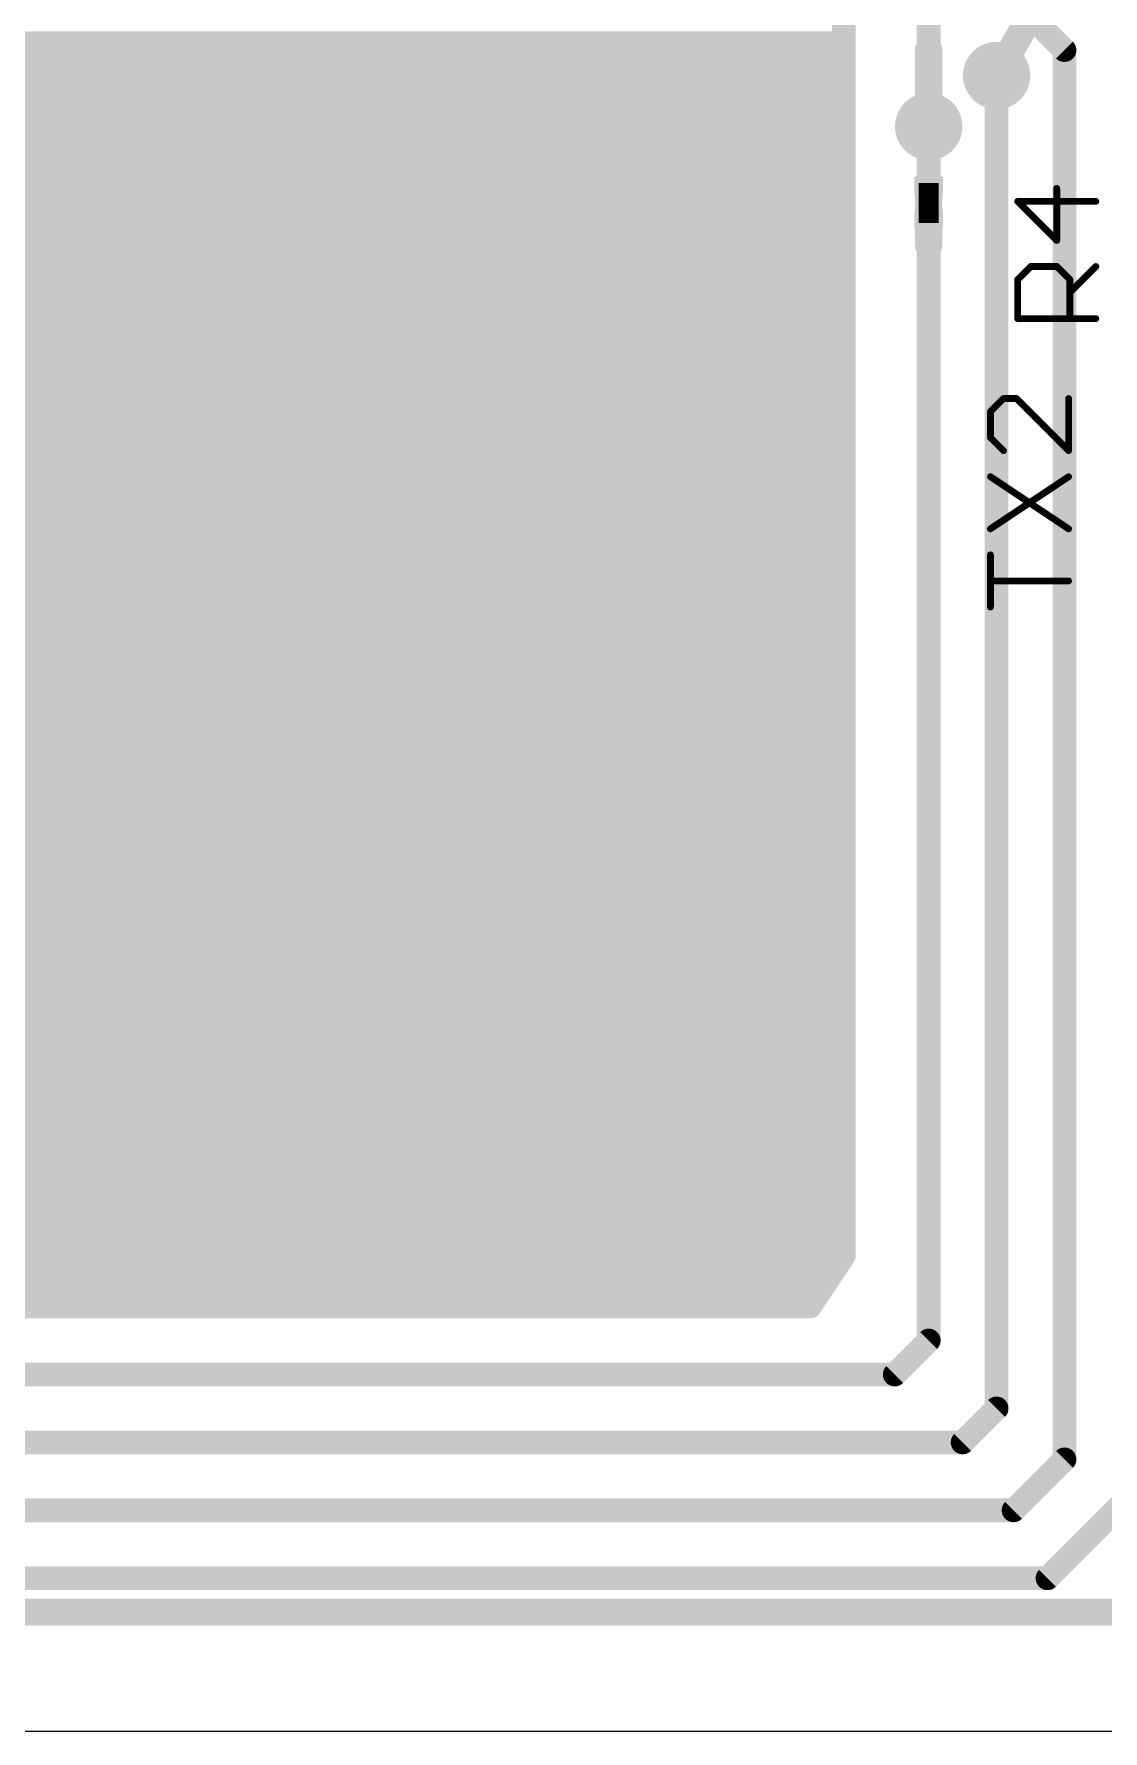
# Model space of a CAD drawing. Extents: x -60 to 60, y 0 to 50.
# Drawn here: x -8.11 to 7.89, y 0 to 25.39 of the extents above; entities that cross this region are included whole.
import ezdxf

# ---------------------------------------------------------------- set-up
doc = ezdxf.new("R2010")
doc.units = 0
for name, color, linetype in [('1', 12, 'CONTINUOUS'), ('16', 132, 'CONTINUOUS'), ('18', 110, 'CONTINUOUS'), ('20', 53, 'CONTINUOUS'), ('21', 53, 'CONTINUOUS'), ('23', 53, 'CONTINUOUS'), ('42', 132, 'CONTINUOUS'), ('51', 253, 'CONTINUOUS')]:
    doc.layers.add(name, color=color, linetype=linetype)

# ---------------------------------------------------------------- blocks, each defined once
blk = doc.blocks.new('RECT')
blk.add_solid([(-0.5, -0.5), (0.5, -0.5), (-0.5, 0.5), (0.5, 0.5)])
blk = doc.blocks.new('ROUNDV')
at = {"const_width": 0.5}
blk.add_lwpolyline([(0, -0.25, 1), (0, 0.25, 1), (0, -0.25)], format="xyb", dxfattribs=at)

msp = doc.modelspace()

# ---------------------------------------------------------------- linework, layer by layer
at = {"layer": '1'}
for points, const_width in [([(5.278, 24.003), (5.278, 29.846)], 0.3556), ([(6.294, 26.162), (7.31, 25.146)], 0.3556), ([(7.31, 25.146), (7.31, 4.064)], 0.3556), ([(6.294, 24.765), (6.294, 4.826)], 0.3556), ([(5.278, 23.115), (5.278, 24.003)], 0.3556), ([(5.278, 22.225), (5.278, 23.115)], 0.4064), ([(5.278, 5.842), (5.278, 22.605)], 0.3556), ([(4.77, 5.334), (5.278, 5.842)], 0.3556), ([(-45.776, 5.334), (4.77, 5.334)], 0.3556), ([(6.294, 4.826), (5.786, 4.318)], 0.3556), ([(5.786, 4.318), (-46.792, 4.318)], 0.3556), ([(7.31, 4.064), (6.548, 3.302)], 0.3556), ([(7.056, 2.286), (8.334, 3.564)], 0.3556), ([(6.548, 3.302), (-47.554, 3.302)], 0.3556), ([(-48.062, 2.286), (7.056, 2.286)], 0.3556)]:
    msp.add_lwpolyline(points, dxfattribs=dict(at, const_width=const_width))
for points, const_width in [([(7.3989, 25.146, 1), (7.2211, 25.146)], 0.1778), ([(7.2471, 25.0831, 1), (7.3729, 25.2089)], 0.1778), ([(6.3829, 24.765, 1), (6.2051, 24.765)], 0.1778), ([(5.3669, 24.003, 1), (5.1891, 24.003)], 0.1778), ([(5.1891, 24.003, 1), (5.3669, 24.003)], 0.1778), ([(5.3796, 23.115, 1), (5.1764, 23.115)], 0.2032), ([(5.1891, 23.115, 1), (5.3669, 23.115)], 0.1778), ([(5.3669, 22.605, 1), (5.1891, 22.605)], 0.1778), ([(5.1764, 22.225, 1), (5.3796, 22.225)], 0.2032), ([(5.1891, 5.842, 1), (5.3669, 5.842)], 0.1778), ([(5.3409, 5.7791, 1), (5.2151, 5.9049)], 0.1778), ([(4.7071, 5.3969, 1), (4.8329, 5.2711)], 0.1778), ([(4.77, 5.2451, 1), (4.77, 5.4229)], 0.1778), ([(6.2051, 4.826, 1), (6.3829, 4.826)], 0.1778), ([(6.3569, 4.7631, 1), (6.2311, 4.8889)], 0.1778), ([(5.7231, 4.3809, 1), (5.8489, 4.2551)], 0.1778), ([(5.786, 4.2291, 1), (5.786, 4.4069)], 0.1778), ([(7.2211, 4.064, 1), (7.3989, 4.064)], 0.1778), ([(7.3729, 4.0011, 1), (7.2471, 4.1269)], 0.1778), ([(6.4851, 3.3649, 1), (6.6109, 3.2391)], 0.1778), ([(6.548, 3.2131, 1), (6.548, 3.3909)], 0.1778), ([(6.9931, 2.3489, 1), (7.1189, 2.2231)], 0.1778), ([(7.056, 2.1971, 1), (7.056, 2.3749)], 0.1778)]:
    msp.add_lwpolyline(points, format="xyb", dxfattribs=dict(at, const_width=const_width))
at = {"layer": '16', "const_width": 0.4064}
for points in [[(7.31, 26.543), (6.294, 24.765)], [(5.278, 24.003), (5.278, 25.146)], [(-50.094, 1.778), (58.618, 1.778)]]:
    msp.add_lwpolyline(points, dxfattribs=at)
at = {"layer": '16', "const_width": 0.2032}
for points in [[(5.3796, 25.146, 1), (5.1764, 25.146)], [(6.2058, 24.8154, 1), (6.3822, 24.7146)], [(5.1764, 24.003, 1), (5.3796, 24.003)]]:
    msp.add_lwpolyline(points, format="xyb", dxfattribs=at)
at = {"layer": '20'}
msp.add_line((-57, 0), (57, 0), dxfattribs=at)
at = {"layer": '21', "const_width": 0.1016}
for points in [[(7.1945, 22.2982), (7.1945, 23.0778)], [(7.7792, 22.8829), (6.6098, 22.8829)], [(6.6098, 22.8829), (7.1945, 22.2982)], [(6.6098, 21.7135), (6.8047, 21.9084)], [(6.8047, 21.9084), (7.1945, 21.9084)], [(7.1945, 21.9084), (7.3894, 21.7135)], [(7.3894, 21.5186), (7.7792, 21.9084)], [(6.6098, 21.1288), (6.6098, 21.7135)], [(7.3894, 21.7135), (7.3894, 21.1288)], [(7.7792, 21.1288), (6.6098, 21.1288)], [(6.3967, 19.9332), (6.2018, 19.7383)], [(6.5916, 19.9332), (6.3967, 19.9332)], [(7.3712, 19.1536), (6.5916, 19.9332)], [(7.3712, 19.9332), (7.3712, 19.1536)], [(6.2018, 19.7383), (6.2018, 19.3485)], [(6.2018, 19.3485), (6.3967, 19.1536)], [(6.2018, 17.9842), (7.3712, 18.7638)], [(6.2018, 18.7638), (7.3712, 17.9842)], [(6.2018, 16.8148), (6.2018, 17.5944)], [(7.3712, 17.2046), (6.2018, 17.2046)]]:
    msp.add_lwpolyline(points, dxfattribs=at)
at = {"layer": '21', "const_width": 0.0508}
for points in [[(7.2199, 23.0778, 1), (7.1691, 23.0778)], [(6.6278, 22.9009, 1), (6.5918, 22.8649)], [(6.6098, 22.9083, 1), (6.6098, 22.8575)], [(7.7792, 22.8575, 1), (7.7792, 22.9083)], [(7.1765, 22.2802, 1), (7.2125, 22.3162)], [(7.1691, 22.2982, 1), (7.2199, 22.2982)], [(6.8047, 21.9338, 1), (6.8047, 21.883)], [(6.8227, 21.8904, 1), (6.7867, 21.9264)], [(7.2125, 21.9264, 1), (7.1765, 21.8904)], [(7.1945, 21.883, 1), (7.1945, 21.9338)], [(7.7972, 21.8904, 1), (7.7612, 21.9264)], [(6.5918, 21.7315, 1), (6.6278, 21.6955)], [(6.6352, 21.7135, 1), (6.5844, 21.7135)], [(7.4148, 21.7135, 1), (7.364, 21.7135)], [(7.3714, 21.6955, 1), (7.4074, 21.7315)], [(7.3714, 21.5366, 1), (7.4074, 21.5006)], [(6.6098, 21.1542, 1), (6.6098, 21.1034)], [(6.5844, 21.1288, 1), (6.6352, 21.1288)], [(7.364, 21.1288, 1), (7.4148, 21.1288)], [(7.7792, 21.1034, 1), (7.7792, 21.1542)], [(6.3967, 19.9586, 1), (6.3967, 19.9078)], [(6.4147, 19.9152, 1), (6.3787, 19.9512)], [(6.6096, 19.9512, 1), (6.5736, 19.9152)], [(6.5916, 19.9078, 1), (6.5916, 19.9586)], [(7.3966, 19.9332, 1), (7.3458, 19.9332)], [(6.1838, 19.7563, 1), (6.2198, 19.7203)], [(6.2272, 19.7383, 1), (6.1764, 19.7383)], [(6.2198, 19.3665, 1), (6.1838, 19.3305)], [(6.1764, 19.3485, 1), (6.2272, 19.3485)], [(6.3787, 19.1356, 1), (6.4147, 19.1716)], [(7.3458, 19.1536, 1), (7.3966, 19.1536)], [(7.3532, 19.1356, 1), (7.3892, 19.1716)], [(6.2159, 18.7849, 1), (6.1877, 18.7427)], [(7.3853, 18.7427, 1), (7.3571, 18.7849)], [(6.1877, 18.0053, 1), (6.2159, 17.9631)], [(7.3571, 17.9631, 1), (7.3853, 18.0053)], [(6.2272, 17.5944, 1), (6.1764, 17.5944)], [(6.2018, 17.23, 1), (6.2018, 17.1792)], [(7.3712, 17.1792, 1), (7.3712, 17.23)], [(6.1764, 16.8148, 1), (6.2272, 16.8148)]]:
    msp.add_lwpolyline(points, format="xyb", dxfattribs=at)
at = {"layer": '23'}
msp.add_point((5.278, 22.86), dxfattribs=at)
at = {"layer": '42', "const_width": 0.3556}
for points in [[(4.008, 43.688), (4.008, 7.112)], [(-45.268, 25.2476), (4.008, 25.2476)], [(-45.268, 24.892), (4.008, 24.892)], [(-45.268, 24.5364), (4.008, 24.5364)], [(-45.268, 24.1808), (4.008, 24.1808)], [(-45.268, 23.8252), (4.008, 23.8252)], [(-45.268, 23.4696), (4.008, 23.4696)], [(-45.268, 23.114), (4.008, 23.114)], [(-45.268, 22.7584), (4.008, 22.7584)], [(-45.268, 22.4028), (4.008, 22.4028)], [(-45.268, 22.0472), (4.008, 22.0472)], [(-45.268, 21.6916), (4.008, 21.6916)], [(-45.268, 21.336), (4.008, 21.336)], [(-45.268, 20.9804), (4.008, 20.9804)], [(-45.268, 20.6248), (4.008, 20.6248)], [(-45.268, 20.2692), (4.008, 20.2692)], [(-45.268, 19.9136), (4.008, 19.9136)], [(-45.268, 19.558), (4.008, 19.558)], [(-45.268, 19.2024), (4.008, 19.2024)], [(-45.268, 18.8468), (4.008, 18.8468)], [(-45.268, 18.4912), (4.008, 18.4912)], [(-45.268, 18.1356), (4.008, 18.1356)], [(-45.268, 17.78), (4.008, 17.78)], [(-45.268, 17.4244), (4.008, 17.4244)], [(-45.268, 17.0688), (4.008, 17.0688)], [(-45.268, 16.7132), (4.008, 16.7132)], [(-45.268, 16.3576), (4.008, 16.3576)], [(-45.268, 16.002), (4.008, 16.002)], [(-45.268, 15.6464), (4.008, 15.6464)], [(-45.268, 15.2908), (4.008, 15.2908)], [(-45.268, 14.9352), (4.008, 14.9352)], [(-45.268, 14.5796), (4.008, 14.5796)], [(-45.268, 14.224), (4.008, 14.224)], [(-45.268, 13.8684), (4.008, 13.8684)], [(-45.268, 13.5128), (4.008, 13.5128)], [(-45.268, 13.1572), (4.008, 13.1572)], [(-45.268, 12.8016), (4.008, 12.8016)], [(-45.268, 12.446), (4.008, 12.446)], [(-45.268, 12.0904), (4.008, 12.0904)], [(-45.268, 11.7348), (4.008, 11.7348)], [(-45.268, 11.3792), (4.008, 11.3792)], [(-45.268, 11.0236), (4.008, 11.0236)], [(-45.268, 10.668), (4.008, 10.668)], [(-45.268, 10.3124), (4.008, 10.3124)], [(-45.268, 9.9568), (4.008, 9.9568)], [(-45.268, 9.6012), (4.008, 9.6012)], [(-45.268, 9.2456), (4.008, 9.2456)], [(-45.268, 8.89), (4.008, 8.89)], [(-45.268, 8.5344), (4.008, 8.5344)], [(-45.268, 8.1788), (4.008, 8.1788)], [(-45.268, 7.8232), (4.008, 7.8232)], [(-45.268, 7.4676), (4.008, 7.4676)], [(-45.268, 7.112), (4.008, 7.112)], [(4.008, 7.112), (3.5, 6.35)], [(-45.1664, 6.7564), (3.7709, 6.7564)], [(-44.8108, 6.4008), (3.5339, 6.4008)], [(3.5, 6.35), (-44.76, 6.35)]]:
    msp.add_lwpolyline(points, dxfattribs=at)
at = {"layer": '42', "const_width": 0.1778}
for points in [[(4.008, 25.1587, 1), (4.008, 25.3365)], [(4.008, 24.8031, 1), (4.008, 24.9809)], [(4.008, 24.4475, 1), (4.008, 24.6253)], [(4.008, 24.0919, 1), (4.008, 24.2697)], [(4.008, 23.7363, 1), (4.008, 23.9141)], [(4.008, 23.3807, 1), (4.008, 23.5585)], [(4.008, 23.0251, 1), (4.008, 23.2029)], [(4.008, 22.6695, 1), (4.008, 22.8473)], [(4.008, 22.3139, 1), (4.008, 22.4917)], [(4.008, 21.9583, 1), (4.008, 22.1361)], [(4.008, 21.6027, 1), (4.008, 21.7805)], [(4.008, 21.2471, 1), (4.008, 21.4249)], [(4.008, 20.8915, 1), (4.008, 21.0693)], [(4.008, 20.5359, 1), (4.008, 20.7137)], [(4.008, 20.1803, 1), (4.008, 20.3581)], [(4.008, 19.8247, 1), (4.008, 20.0025)], [(4.008, 19.4691, 1), (4.008, 19.6469)], [(4.008, 19.1135, 1), (4.008, 19.2913)], [(4.008, 18.7579, 1), (4.008, 18.9357)], [(4.008, 18.4023, 1), (4.008, 18.5801)], [(4.008, 18.0467, 1), (4.008, 18.2245)], [(4.008, 17.6911, 1), (4.008, 17.8689)], [(4.008, 17.3355, 1), (4.008, 17.5133)], [(4.008, 16.9799, 1), (4.008, 17.1577)], [(4.008, 16.6243, 1), (4.008, 16.8021)], [(4.008, 16.2687, 1), (4.008, 16.4465)], [(4.008, 15.9131, 1), (4.008, 16.0909)], [(4.008, 15.5575, 1), (4.008, 15.7353)], [(4.008, 15.2019, 1), (4.008, 15.3797)], [(4.008, 14.8463, 1), (4.008, 15.0241)], [(4.008, 14.4907, 1), (4.008, 14.6685)], [(4.008, 14.1351, 1), (4.008, 14.3129)], [(4.008, 13.7795, 1), (4.008, 13.9573)], [(4.008, 13.4239, 1), (4.008, 13.6017)], [(4.008, 13.0683, 1), (4.008, 13.2461)], [(4.008, 12.7127, 1), (4.008, 12.8905)], [(4.008, 12.3571, 1), (4.008, 12.5349)], [(4.008, 12.0015, 1), (4.008, 12.1793)], [(4.008, 11.6459, 1), (4.008, 11.8237)], [(4.008, 11.2903, 1), (4.008, 11.4681)], [(4.008, 10.9347, 1), (4.008, 11.1125)], [(4.008, 10.5791, 1), (4.008, 10.7569)], [(4.008, 10.2235, 1), (4.008, 10.4013)], [(4.008, 9.8679, 1), (4.008, 10.0457)], [(4.008, 9.5123, 1), (4.008, 9.6901)], [(4.008, 9.1567, 1), (4.008, 9.3345)], [(4.008, 8.8011, 1), (4.008, 8.9789)], [(4.008, 8.4455, 1), (4.008, 8.6233)], [(4.008, 8.0899, 1), (4.008, 8.2677)], [(4.008, 7.7343, 1), (4.008, 7.9121)], [(4.008, 7.3787, 1), (4.008, 7.5565)], [(3.9191, 7.112, 1), (4.0969, 7.112)], [(4.082, 7.0627, 1), (3.934, 7.1613)], [(4.008, 7.0231, 1), (4.008, 7.2009)], [(3.7709, 6.6675, 1), (3.7709, 6.8453)], [(3.426, 6.3993, 1), (3.574, 6.3007)], [(3.5, 6.2611, 1), (3.5, 6.4389)], [(3.5339, 6.3119, 1), (3.5339, 6.4897)]]:
    msp.add_lwpolyline(points, format="xyb", dxfattribs=at)

# ---------------------------------------------------------------- block references
at = {"layer": '1', "xscale": 0.28, "yscale": 0.43, "rotation": 270}
for p in [(5.278, 23.115), (5.278, 22.605)]:
    msp.add_blockref('RECT', p, dxfattribs=at)
at = {"layer": '18', "xscale": 1.008, "yscale": 1.008}
for p in [(6.294, 24.765), (6.294, 24.765), (5.278, 24.003), (5.278, 24.003)]:
    msp.add_blockref('ROUNDV', p, dxfattribs=at)
at = {"layer": '21', "xscale": 0.3, "yscale": 0.3, "rotation": 270}
msp.add_blockref('RECT', (5.278, 22.86), dxfattribs=at)
at = {"layer": '51', "xscale": 0.15, "yscale": 0.3, "rotation": 270}
for p in [(5.278, 23.085), (5.278, 22.635)]:
    msp.add_blockref('RECT', p, dxfattribs=at)

doc.saveas('drawing.dxf')
